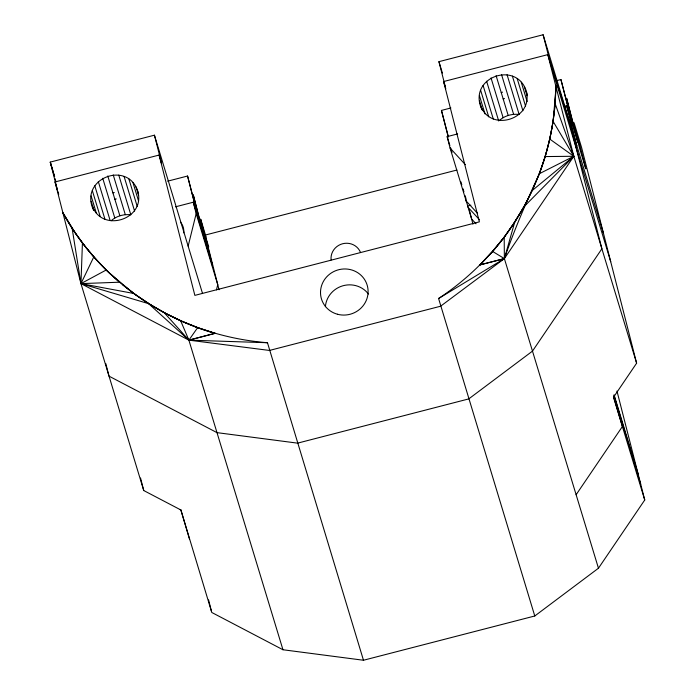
<?xml version="1.0" encoding="UTF-8"?>
<svg xmlns="http://www.w3.org/2000/svg" width="695" height="695" viewBox="0 0 695 695"><rect width="100%" height="100%" fill="white"/><g stroke="black" fill="none" stroke-linecap="round" stroke-linejoin="round"><path stroke-width="1.04" d="M189.44 538.972L180.891 509.982L143.743 490.54L80.959 283.621L55.035 181.96L159.094 155.063L194.861 295.375L479.368 221.861L443.601 81.55L547.808 54.627L555.661 85.415L555.609 92.904L553.098 121.408L549.806 139.113L545.236 156.575L539.398 173.698L532.344 190.413L524.1 206.624L514.7 222.252L504.196 237.23L492.642 251.46L479.863 264.873A262.25 252.572 -16.9 0 1 438.588 298.511L534.776 615.987L363.476 660.25L282.961 649.747L211.775 612.469L180.752 509.531M363.476 660.25L267.471 342.722A262.25 252.572 -16.9 0 1 215.215 333.253L215.033 333.383C151.197 315.156 94.833 271.38 62.95 212.965L72.132 228.342L82.427 243.024L80.959 283.621L188.884 340.142L269.443 350.445L440.56 306.234L504.379 258.61L573.809 156.271L555.661 85.415M555.105 103.546L555.8 85.615C555.531 146.193 532.318 205.824 492.642 251.46L479.889 264.943L504.379 258.61C514.378 229.567 526.532 201.524 539.398 173.698C547.834 151.171 553.159 127.524 555.105 103.546L573.809 156.271L636.62 363.181L613.511 397.271L644.743 499.992L598.456 568.223L534.776 615.987M93.721 210.533C77.77 177.998 130.286 158.634 138.583 193.983M481.722 109.176C466.805 76.094 520.32 59.032 527.201 94.668M188.145 246.143L196.172 213.634L193.271 202.228L175.453 206.832M216.458 289.893L217.752 284.655L196.172 213.634M514.7 222.252L504.379 258.61L598.456 568.223M82.427 243.024L93.782 256.942L80.959 283.621L148.608 303.654L166.253 313.654L180.683 320.821L198.423 327.814L215.033 333.383L188.884 340.142L148.608 303.654L133.622 293.446L109.593 273.222L97.422 260.86L86.154 247.707L75.859 233.824L62.889 212.766M576.12 494.718L622.407 426.495L613.485 396.298M480.097 264.891L491.973 251.964L504.196 237.23L513.397 223.946L524.1 206.624L573.809 156.271L553.098 121.408M122.624 284.733L136.455 295.34L151.024 304.992L164.315 312.793L188.884 340.142L215.215 333.253L197.615 327.692L188.884 340.142L282.961 649.747M532.344 190.413L573.809 156.271L549.806 139.113M111.122 220.767C116.439 215.997 123.788 213.964 130.834 214.798L118.767 175.071M499.427 120.426C504.744 115.657 512.102 113.624 519.139 114.458L507.072 74.73M438.588 298.503L504.379 258.61L504.196 237.23M133.622 293.446L80.959 283.621L119.444 282.213L106.144 270.034L80.959 283.621L72.132 228.342M539.398 173.698L573.809 156.271L545.236 156.575M501.234 92.548L502.563 92.157M112.929 192.889L114.258 192.498M202.532 293.49L154.429 135.186L50.257 162.1L57.216 189.17M445.043 85.624L438.936 61.664L543.108 34.75L603.538 233.607L636.62 363.181M167.651 181.169L187.563 176.026L200.177 224.607L204.426 238.611L193.236 194.696L206.398 245.439L212.435 265.308L200.69 219.229L198.596 219.768M448.127 136.594L441.455 110.418L450.89 107.977M556.738 80.629L560.934 79.543L573.54 128.123L577.797 142.127L566.607 98.221L579.769 148.956L585.807 168.824L574.061 122.754L581.602 147.583L603.538 233.607M477.604 213.443L466.154 200.968L450.065 148.026L447.163 136.628L457.64 133.918M564.548 106.292L566.642 105.753L572.68 125.621L560.934 79.543M456.919 170.032L205.121 235.092L219.055 289.754M466.154 200.968L465.815 199.647L467.752 205.998L470.863 205.199M180.04 509.522L180.57 509.8M479.863 264.873L504.379 258.61L492.642 251.46M503.163 98.898L504.518 98.594M114.857 199.23L116.221 198.926M267.471 342.722L188.884 340.142L180.683 320.821M197.615 327.692L182.081 321.272L164.315 312.793M93.782 256.942L106.144 270.034M450.065 148.026L465.372 164.689M467.752 205.998L468.082 207.327L479.533 219.794M476.023 223.807L471.644 219.047L468.082 207.327M480.792 106.118C490.844 132.597 533.456 119.036 526.271 91.61M92.487 206.458C102.539 232.938 145.151 219.377 137.966 191.95M574.669 138.227L547.808 54.627M57.798 191.238L58.736 194.331M610.723 261.728L550.31 62.863L543.108 34.75M524.334 86.623L527.123 95.788M521.259 82.227L527.14 101.583M614.05 394.751L638.01 473.599M517.202 78.665L525.559 106.17M512.389 76.12L522.909 110.757M501.538 74.574L513.614 114.301M496.1 75.659L508.175 115.387M491.035 77.927L503.111 117.655M486.622 81.254L498.697 120.982M483.103 85.459L493.311 119.08M480.653 90.324L488.707 116.812M479.428 95.58L484.997 113.919M479.472 100.94L482.261 110.105M438.936 61.664L442.402 73.071M443.601 81.55L445.799 88.76M441.455 110.418L448.466 137.045M447.163 136.628L449.874 145.568M450.482 147.549L451.993 152.518M460.898 181.821L461.801 184.8M463.009 188.771L463.913 191.751M465.12 195.721L466.024 198.701M200.69 219.229L206.033 236.821M205.425 236.091L208.743 247.012M193.271 202.228L199.309 222.096L187.563 176.026M159.094 155.063L161.596 163.308L154.429 135.186M136.029 186.964L138.505 195.113M132.953 182.568L138.522 200.907M128.896 178.997L137.254 206.511M124.075 176.452L134.604 211.089M125.309 214.642L113.233 174.914M107.794 176L119.861 215.728M102.73 178.267L114.805 217.995M98.316 181.595L110.079 220.306M94.798 185.8L105.006 219.42M92.348 190.665L100.089 216.128M91.123 195.912L96.379 213.235M91.167 201.281L93.947 210.446M53.081 171.37L50.257 162.1L54.471 176.582M53.706 173.429L54.644 176.521M614.006 395.577L640.712 484.198M55.035 181.96L57.485 190.204M55.07 178.658L55.974 181.76M568.857 119.192L601.887 248.775L532.492 351.114L468.751 398.913L297.582 443.149L216.988 432.637L109.002 376.143L105.805 363.598M566.642 105.753L576.824 145.707M616.969 391.042L644.743 499.992M469.281 209.751L472.947 224.146M208.561 599.863L211.506 611.418M140.538 478.004L143.743 490.54M180.431 222.079A15.307 14.743 -16.9 0 1 183.758 232.86M331.107 259.965A15.307 14.743 -16.9 0 1 342.635 243.745A15.307 14.743 -16.9 0 1 360.496 252.372M325.399 306.677A23.873 22.987 -16.9 0 1 342.678 285.845A23.873 22.987 -16.9 0 1 368.454 294.046M337.44 314.236A23.873 22.987 -16.9 0 0 367.473 286.27A23.873 22.987 -16.9 0 0 328.005 275.55A23.873 22.987 -16.9 0 0 337.44 314.236"/></g></svg>
